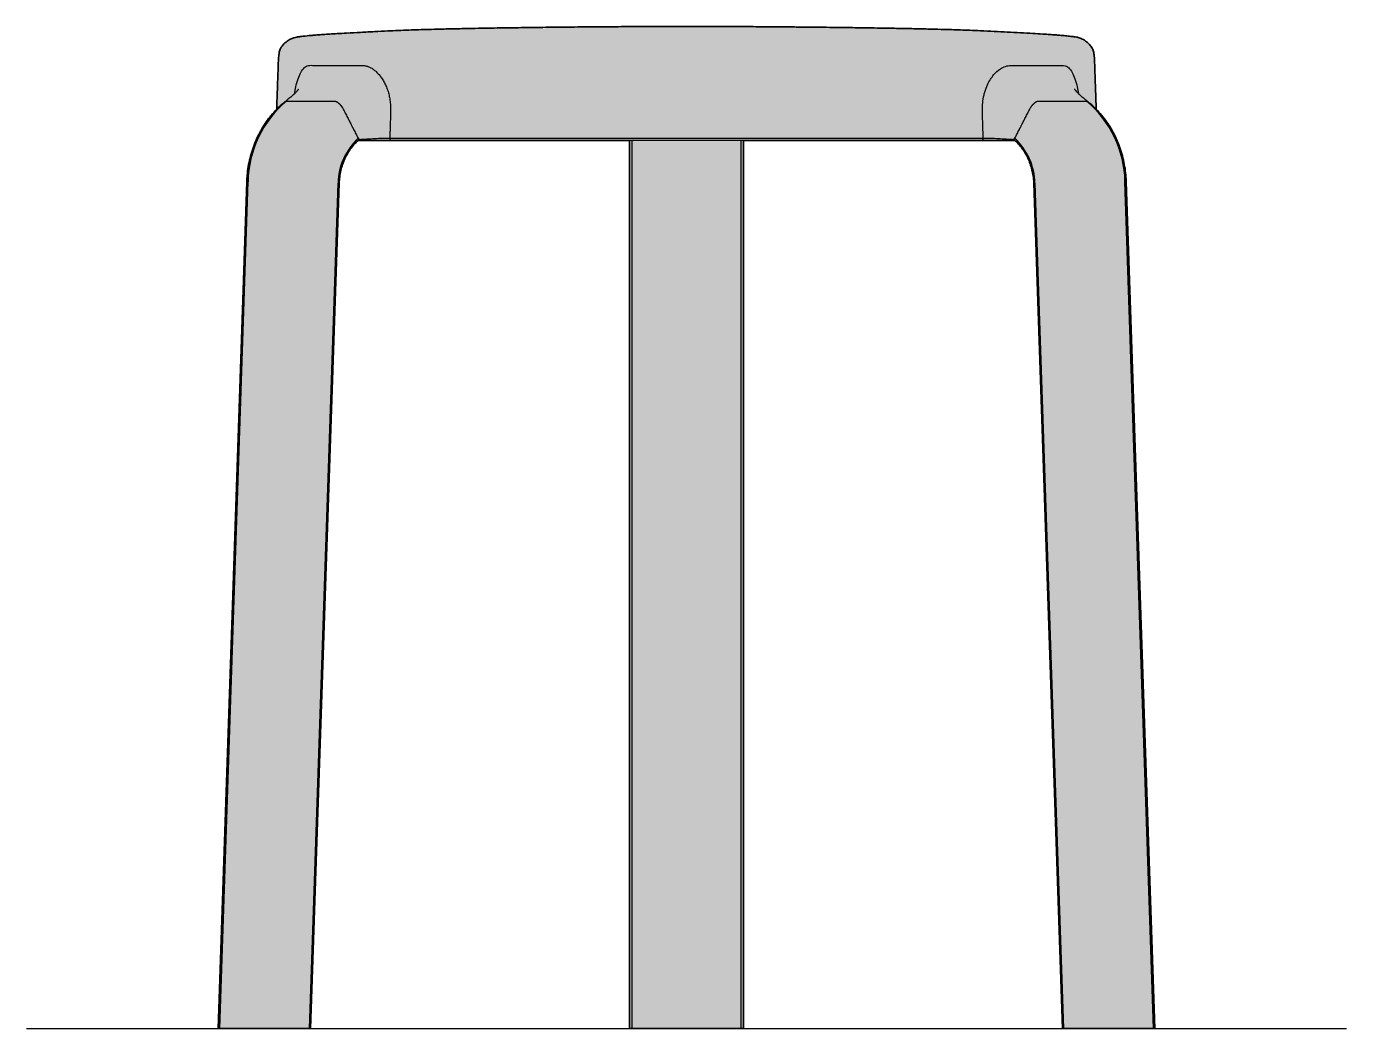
# Model space of a CAD drawing. Header units: millimetres. Extents: x 0 to 1323, y -688 to 439.
# Drawn here: x 0 to 578, y 0 to 439 of the extents above; entities that cross this region are included whole.
import ezdxf

# ---------------------------------------------------------------- set-up
doc = ezdxf.new("R2010")
doc.units = ezdxf.units.MM
doc.layers.add('Blocks', color=7, linetype='Continuous')
doc.layers.add('Blocks$Fill', color=7, linetype='Continuous', true_color=0xffffff)
doc.layers.add('Blocks$Inner', color=7, linetype='Continuous', lineweight=25, true_color=0x007f00)
doc.layers.add('Blocks$Outline', color=7, linetype='Continuous', lineweight=35, true_color=0xff3f3f)

# ---------------------------------------------------------------- blocks, each defined once
blk = doc.blocks.new('Tap Stool Front')
at = {"layer": 'Blocks$Fill'}
blk.add_hatch(color=256, dxfattribs=at).paths.add_polyline_path([(-481.8, 370.73), (-494.33, 0), (-493.79, 0), (-472.79, 0), (-467.33, 0), (-454.34, 0), (-453.84, 0), (-441.32, 370.11), (-441.23, 371.56), (-441.16, 372.26), (-441.08, 372.96), (-440.98, 373.65), (-440.86, 374.33), (-440.73, 375.02), (-440.57, 375.7), (-440.41, 376.37), (-440.23, 377.04), (-440.03, 377.7), (-439.81, 378.36), (-439.58, 379.01), (-439.33, 379.65), (-439.07, 380.28), (-438.8, 380.9), (-438.5, 381.51), (-438.2, 382.12), (-437.88, 382.71), (-437.54, 383.3), (-437.19, 383.87), (-436.83, 384.43), (-436.45, 384.98), (-436.07, 385.51), (-435.66, 386.03), (-435.25, 386.54), (-434.83, 387.04), (-434.39, 387.52), (-433.94, 387.99), (-433.48, 388.44), (-433, 388.87), (-432.98, 388.87), (-432.96, 388.87), (-418.45, 388.87), (-418.43, 388.87), (-314.16, 388.87), (-314.16, 370.15), (-314.16, 0), (-313.16, 0), (-310.16, 0), (-268.16, 0), (-265.16, 0), (-264.16, 0), (-264.16, 370.15), (-264.16, 388.87), (-159.89, 388.87), (-159.87, 388.87), (-145.38, 388.87), (-145.36, 388.87), (-145.34, 388.87), (-144.62, 388.21), (-144.17, 387.75), (-143.72, 387.27), (-143.29, 386.78), (-142.87, 386.28), (-142.46, 385.76), (-142.07, 385.23), (-141.68, 384.68), (-141.31, 384.13), (-140.96, 383.56), (-140.62, 382.98), (-140.29, 382.39), (-139.98, 381.79), (-139.68, 381.18), (-139.39, 380.56), (-139.12, 379.93), (-138.87, 379.3), (-138.63, 378.65), (-138.41, 378), (-138.2, 377.34), (-138.01, 376.67), (-137.84, 376), (-137.68, 375.32), (-137.54, 374.64), (-137.41, 373.95), (-137.31, 373.26), (-137.21, 372.57), (-137.14, 371.87), (-137.08, 371.17), (-137.03, 370.11), (-124.5, 0), (-124, 0), (-111.01, 0), (-105.55, 0), (-84.55, 0), (-84.01, 0), (-96.55, 370.73), (-96.66, 372.77), (-96.73, 373.72), (-96.83, 374.66), (-96.94, 375.59), (-97.07, 376.53), (-97.22, 377.46), (-97.39, 378.39), (-97.57, 379.31), (-97.77, 380.23), (-97.98, 381.14), (-98.21, 382.05), (-98.46, 382.96), (-98.73, 383.85), (-99.01, 384.74), (-99.31, 385.63), (-99.63, 386.51), (-99.96, 387.37), (-100.3, 388.23), (-100.67, 389.09), (-101.05, 389.93), (-101.44, 390.76), (-101.85, 391.59), (-102.28, 392.4), (-102.72, 393.21), (-103.17, 394), (-103.64, 394.78), (-104.12, 395.56), (-104.62, 396.32), (-105.13, 397.06), (-105.66, 397.8), (-106.2, 398.52), (-106.75, 399.23), (-107.32, 399.92), (-107.89, 400.6), (-108.47, 401.26), (-109.07, 401.91), (-109.68, 402.54), (-110.41, 423.24), (-110.5, 425.01), (-110.56, 425.7), (-110.64, 426.38), (-110.71, 426.84), (-110.75, 427.07), (-110.79, 427.3), (-110.84, 427.52), (-110.89, 427.75), (-110.95, 427.97), (-111.02, 428.19), (-111.07, 428.33), (-111.11, 428.47), (-111.17, 428.6), (-111.22, 428.74), (-111.28, 428.87), (-111.34, 429.01), (-111.4, 429.14), (-111.47, 429.27), (-111.53, 429.38), (-111.59, 429.48), (-111.65, 429.59), (-111.72, 429.7), (-111.79, 429.8), (-111.86, 429.9), (-112, 430.11), (-112.15, 430.3), (-112.31, 430.5), (-112.47, 430.69), (-112.64, 430.87), (-112.84, 431.08), (-113.04, 431.28), (-113.25, 431.48), (-113.46, 431.67), (-113.67, 431.86), (-113.89, 432.04), (-114.12, 432.21), (-114.35, 432.38), (-114.58, 432.54), (-114.82, 432.7), (-115.06, 432.85), (-115.3, 432.99), (-115.55, 433.12), (-115.8, 433.25), (-116.05, 433.37), (-116.31, 433.48), (-116.51, 433.56), (-116.71, 433.64), (-116.91, 433.71), (-117.11, 433.78), (-117.32, 433.84), (-117.53, 433.9), (-117.73, 433.95), (-117.94, 434), (-118.17, 434.05), (-118.39, 434.1), (-118.84, 434.17), (-119.74, 434.3), (-124.38, 434.8), (-133.14, 435.44), (-173.03, 437.37), (-289.17, 438.78), (-406.51, 437.33), (-445.6, 435.42), (-453.15, 434.87), (-456.15, 434.58), (-458.35, 434.33), (-459.12, 434.23), (-459.88, 434.11), (-460.17, 434.05), (-460.46, 433.99), (-460.75, 433.92), (-461.03, 433.85), (-461.19, 433.8), (-461.35, 433.75), (-461.51, 433.69), (-461.67, 433.63), (-461.82, 433.57), (-461.98, 433.51), (-462.28, 433.38), (-462.52, 433.26), (-462.76, 433.15), (-462.99, 433.02), (-463.22, 432.89), (-463.44, 432.76), (-463.66, 432.62), (-463.88, 432.47), (-464.1, 432.32), (-464.35, 432.13), (-464.6, 431.94), (-464.84, 431.73), (-465.08, 431.52), (-465.31, 431.3), (-465.53, 431.08), (-465.74, 430.85), (-465.95, 430.61), (-466.15, 430.38), (-466.33, 430.14), (-466.42, 430.02), (-466.51, 429.89), (-466.59, 429.77), (-466.67, 429.64), (-466.76, 429.5), (-466.84, 429.35), (-466.92, 429.21), (-467, 429.06), (-467.07, 428.91), (-467.14, 428.75), (-467.2, 428.6), (-467.26, 428.44), (-467.3, 428.33), (-467.34, 428.21), (-467.41, 427.98), (-467.47, 427.75), (-467.53, 427.52), (-467.6, 427.19), (-467.66, 426.85), (-467.71, 426.52), (-467.75, 426.19), (-467.81, 425.71), (-467.85, 425.23), (-467.91, 424.27), (-468.69, 402.51), (-469.35, 401.82), (-469.95, 401.17), (-470.54, 400.5), (-471.11, 399.82), (-471.67, 399.12), (-472.22, 398.42), (-472.76, 397.69), (-473.28, 396.96), (-473.79, 396.22), (-474.28, 395.46), (-474.76, 394.69), (-475.23, 393.91), (-475.68, 393.11), (-476.12, 392.31), (-476.54, 391.5), (-476.94, 390.67), (-477.34, 389.84), (-477.71, 389), (-478.07, 388.15), (-478.42, 387.29), (-478.75, 386.42), (-479.06, 385.55), (-479.36, 384.66), (-479.64, 383.77), (-479.9, 382.88), (-480.15, 381.98), (-480.38, 381.07), (-480.59, 380.15), (-480.79, 379.24), (-480.97, 378.31), (-481.13, 377.39), (-481.28, 376.45), (-481.41, 375.52), (-481.52, 374.58), (-481.62, 373.64), (-481.69, 372.7)], flags=0)
at = {"layer": 'Blocks$Inner'}
for p, q in [((-464.36, 406.1), (-443.36, 406.1)), ((-134.98, 406.1), (-113.98, 406.1)), ((-113.98, 406.1), (-113.45, 405.92)), ((-433.02, 389.83), (-433.05, 389.88)), ((-419.15, 389.91), (-289.17, 389.91)), ((-159.89, 388.87), (-418.43, 388.87)), ((-289.17, 389.91), (-159.18, 389.91)), ((-232.97, 388.81), (-232.97, 388.87)), ((-229.26, 388.81), (-229.26, 388.87)), ((-225.67, 388.81), (-225.67, 388.87)), ((-223.68, 388.81), (-223.68, 388.87)), ((-221.78, 388.81), (-221.78, 388.87)), ((-219.02, 388.87), (-219.02, 388.81)), ((-218.67, 388.81), (-218.67, 388.87)), ((-217.1, 388.81), (-217.1, 388.87)), ((-216.89, 388.81), (-216.89, 388.87)), ((-216.37, 388.87), (-216.37, 388.81)), ((-214.42, 388.81), (-214.42, 388.87)), ((-214.38, 388.81), (-214.38, 388.87)), ((-213.14, 388.87), (-213.14, 388.81)), ((-210.15, 388.81), (-210.15, 388.87)), ((-206.73, 388.81), (-206.73, 388.87)), ((-481.8, 370.73), (-494.33, 0)), ((-481.26, 370.75), (-493.79, 0)), ((-454.34, 0), (-441.81, 370.15)), ((-314.16, 370.59), (-314.16, 0)), ((-314.16, 0), (-314.16, 370.15)), ((-264.16, 370.15), (-264.16, 0)), ((-136.53, 370.15), (-124, 0)), ((-84.55, 0), (-97.08, 370.75)), ((-84.01, 0), (-96.55, 370.73)), ((-453.84, 0), (-441.32, 370.11)), ((-313.16, 370.11), (-313.16, 0)), ((-265.16, 0), (-265.16, 370.11)), ((-137.03, 370.11), (-124.5, 0)), ((-265.16, 0), (-313.16, 0)), ((-493.79, 0), (-472.79, 0)), ((-467.33, 0), (-454.34, 0)), ((-314.16, 0), (-314.16, 0)), ((-268.16, 0), (-310.16, 0)), ((-264.16, 0), (-264.16, 0)), ((-111.01, 0), (-124, 0)), ((-105.55, 0), (-84.55, 0))]:
    blk.add_line(p, q, dxfattribs=at)
for points in [[(-314.16, 388.87), (-314.16, 386.81), (-314.16, 382.94), (-314.16, 378.91), (-314.16, 374.78), (-314.16, 370.59)], [(-314.16, 370.15), (-314.16, 372.99), (-314.16, 375.78), (-314.16, 378.5), (-314.16, 381.1), (-314.16, 383.56), (-314.16, 385.84), (-314.16, 387.92), (-314.16, 388.87)], [(-313.16, 388.91), (-313.16, 387.13), (-313.16, 385.13), (-313.16, 382.94), (-313.16, 380.59), (-313.16, 378.1), (-313.16, 375.5), (-313.16, 372.82), (-313.16, 370.11)], [(-265.16, 370.11), (-265.16, 372.82), (-265.16, 375.5), (-265.16, 378.1), (-265.16, 380.59), (-265.16, 382.94), (-265.16, 385.13), (-265.16, 387.13), (-265.16, 388.91)], [(-264.16, 388.87), (-264.16, 387.92), (-264.16, 385.84), (-264.16, 383.56), (-264.16, 381.1), (-264.16, 378.5), (-264.16, 375.78), (-264.16, 372.99), (-264.16, 370.15)], [(-264.16, 0), (-264.18, 0), (-264.24, 0), (-264.33, 0), (-264.46, 0), (-264.61, 0), (-264.78, 0), (-264.97, 0), (-265.16, 0)], [(-124, 0), (-124.16, 0), (-124.3, 0), (-124.4, 0), (-124.47, 0), (-124.5, 0), (-124.5, 0)], [(-493.79, 0), (-494.12, 0), (-494.3, 0), (-494.33, 0)], [(-467.33, 0), (-467.96, 0), (-468.63, 0), (-469.33, 0), (-470.02, 0), (-470.7, 0), (-471.33, 0), (-471.9, 0), (-472.39, 0), (-472.79, 0)], [(-453.84, 0), (-453.84, 0), (-453.87, 0), (-453.94, 0), (-454.05, 0), (-454.18, 0), (-454.34, 0)], [(-314.16, 0), (-314.1, 0), (-313.92, 0), (-313.63, 0), (-313.23, 0), (-312.73, 0), (-312.16, 0), (-311.53, 0), (-310.86, 0), (-310.16, 0)], [(-313.16, 0), (-313.36, 0), (-313.55, 0), (-313.72, 0), (-313.87, 0), (-314, 0), (-314.09, 0), (-314.14, 0), (-314.16, 0)], [(-268.16, 0), (-267.38, 0), (-266.63, 0), (-265.94, 0), (-265.34, 0), (-264.84, 0), (-264.47, 0), (-264.24, 0), (-264.16, 0)], [(-105.55, 0), (-106.01, 0), (-106.58, 0), (-107.24, 0), (-107.98, 0), (-108.75, 0), (-109.54, 0), (-110.3, 0), (-111.01, 0)], [(-84.01, 0), (-84.07, 0), (-84.25, 0), (-84.55, 0)]]:
    blk.add_lwpolyline(points, dxfattribs=at)
for centre, radius, start, end in [((-434.28, 370.01), 46.98, 129.81189, 179.10019), ((-144.06, 370.01), 46.98, 0.89977, 50.18811), ((-414.41, 369.64), 27.41, 132.69796, 178.9352), ((-163.93, 369.64), 27.41, 1.06476, 47.30204)]:
    blk.add_arc(centre, radius, start, end, dxfattribs=at)
for points, knots in [([(-289.17, 438.78), (-289.35, 438.78), (-290.11, 438.78), (-291.72, 438.78), (-294.18, 438.78), (-297.09, 438.78), (-300.19, 438.77), (-303.37, 438.76), (-306.66, 438.74), (-310.98, 438.72), (-316.11, 438.69), (-321.97, 438.65), (-328.26, 438.6), (-334.71, 438.55), (-341.13, 438.48), (-346.77, 438.43), (-351.69, 438.37), (-356.04, 438.32), (-359.88, 438.27), (-363.69, 438.22), (-367.74, 438.16), (-372.3, 438.09), (-377.58, 438.01), (-383.59, 437.89), (-390.18, 437.75), (-396.41, 437.61), (-401.88, 437.46), (-406.43, 437.34), (-410.9, 437.19), (-415.42, 437.01), (-420.42, 436.78), (-425.91, 436.5), (-431.9, 436.19), (-437.39, 435.89), (-441.94, 435.64), (-445.35, 435.43), (-448.34, 435.24), (-450.86, 435.07), (-453.48, 434.85), (-455.89, 434.61), (-458.13, 434.37), (-459.77, 434.15), (-461.09, 433.86), (-462.53, 433.31), (-464.26, 432.31), (-465.71, 430.98), (-466.73, 429.63), (-467.26, 428.57), (-467.58, 427.39), (-467.8, 426), (-467.94, 424.03), (-468.01, 421.96), (-468.08, 419.88), (-468.16, 417.85), (-468.25, 415.29), (-468.34, 412.5), (-468.45, 409.45), (-468.56, 406.18), (-468.65, 403.8), (-468.69, 402.51)], [0, 0, 0, 0, 0.002593, 0.011113, 0.023615, 0.0383, 0.053482, 0.068689, 0.084499, 0.101159, 0.131478, 0.159015, 0.186261, 0.223022, 0.252747, 0.279452, 0.304908, 0.32423, 0.342633, 0.360603, 0.379582, 0.401424, 0.42693, 0.456216, 0.488712, 0.522642, 0.546618, 0.568255, 0.588679, 0.611587, 0.633914, 0.661308, 0.691411, 0.721028, 0.741117, 0.757664, 0.770575, 0.784598, 0.794325, 0.8089, 0.819655, 0.827159, 0.832937, 0.839417, 0.849588, 0.861785, 0.867643, 0.874108, 0.878759, 0.885301, 0.894602, 0.907416, 0.915366, 0.924882, 0.936908, 0.9525, 0.965465, 0.981148, 1, 1, 1, 1]), ([(-109.68, 402.54), (-109.71, 403.37), (-109.77, 405.26), (-109.89, 408.57), (-110.01, 412.13), (-110.13, 415.44), (-110.23, 418.29), (-110.32, 420.81), (-110.39, 423.09), (-110.48, 424.88), (-110.64, 426.54), (-110.9, 427.99), (-111.54, 429.54), (-112.66, 430.99), (-114.32, 432.45), (-116.12, 433.48), (-117.95, 434.06), (-119.87, 434.32), (-122.03, 434.57), (-124.05, 434.77), (-125.92, 434.94), (-127.78, 435.09), (-130.22, 435.26), (-133.51, 435.47), (-137.81, 435.72), (-142.97, 436), (-148.61, 436.3), (-154.45, 436.6), (-159.94, 436.87), (-164.84, 437.09), (-169.07, 437.25), (-173.75, 437.39), (-179.39, 437.54), (-186.07, 437.71), (-192.93, 437.86), (-199.5, 437.98), (-205.44, 438.08), (-210.63, 438.16), (-215.32, 438.23), (-219.96, 438.29), (-225.12, 438.35), (-231.06, 438.42), (-237.62, 438.49), (-244.36, 438.55), (-250.6, 438.61), (-256.15, 438.65), (-261.17, 438.68), (-265.95, 438.71), (-270.52, 438.74), (-274.75, 438.76), (-278.65, 438.77), (-281.97, 438.78), (-284.72, 438.78), (-286.74, 438.78), (-288.09, 438.78), (-288.83, 438.78), (-289.08, 438.78), (-289.17, 438.78)], [0, 0, 0, 0, 0.012065, 0.027553, 0.048053, 0.063687, 0.075735, 0.089428, 0.100225, 0.108812, 0.115466, 0.124429, 0.130067, 0.139675, 0.150745, 0.161973, 0.170505, 0.179429, 0.190303, 0.202002, 0.208875, 0.217674, 0.228958, 0.244506, 0.26553, 0.291378, 0.319565, 0.347463, 0.37633, 0.399263, 0.418745, 0.437733, 0.467273, 0.500632, 0.534693, 0.566862, 0.595932, 0.621027, 0.642224, 0.663898, 0.688491, 0.717046, 0.750196, 0.783718, 0.814818, 0.84086, 0.864237, 0.887605, 0.910252, 0.930618, 0.949111, 0.966833, 0.979002, 0.989122, 0.996344, 0.998661, 1, 1, 1, 1]), ([(-460.86, 409.29), (-460.7, 410.31), (-460.32, 412.73), (-459.39, 415.95), (-458.14, 418.81), (-456.77, 420.63), (-455.44, 421.54), (-454.23, 421.79), (-453.06, 421.72), (-451.83, 421.74), (-449.97, 421.73), (-447.45, 421.74), (-445.17, 421.74), (-444.06, 421.74)], [0, 0, 0, 0, 0.071018, 0.169623, 0.268204, 0.366772, 0.442647, 0.506915, 0.571479, 0.635952, 0.700639, 0.854023, 1, 1, 1, 1]), ([(-444.06, 421.74), (-443.83, 421.74), (-443.39, 421.74), (-442.74, 421.74), (-442.12, 421.74), (-441.52, 421.74), (-440.95, 421.74), (-440.41, 421.74), (-439.9, 421.74), (-439.42, 421.74), (-438.98, 421.74), (-438.57, 421.74), (-438.2, 421.74), (-437.86, 421.74), (-437.56, 421.74), (-437.3, 421.74), (-437.08, 421.74), (-436.89, 421.74), (-436.75, 421.74), (-435.76, 421.74), (-434.28, 421.74), (-432.61, 421.74), (-431.68, 421.74), (-431.11, 421.74), (-430.54, 421.68), (-429.95, 421.58), (-429.42, 421.46), (-428.96, 421.31), (-428.52, 421.15), (-427.99, 420.93), (-427.16, 420.51), (-426.07, 419.81), (-424.79, 418.72), (-423.56, 417.38), (-422.45, 415.86), (-421.45, 414.16), (-420.59, 412.28), (-419.88, 410.27), (-419.33, 408.14), (-418.96, 405.93), (-418.81, 404.03), (-418.78, 402.7), (-418.79, 401.93), (-418.81, 401.17), (-418.84, 400.21), (-418.88, 398.67), (-418.94, 396.75), (-419, 394.76), (-419.04, 393.25), (-419.08, 392.1), (-419.11, 391.03), (-419.14, 390.28), (-419.15, 389.91)], [0, 0, 0, 0, 0.020301, 0.039628, 0.057971, 0.075323, 0.091674, 0.107017, 0.121346, 0.134652, 0.146931, 0.158176, 0.168383, 0.177547, 0.185664, 0.19273, 0.198742, 0.203698, 0.207595, 0.210432, 0.282602, 0.323911, 0.338129, 0.35229, 0.366426, 0.380672, 0.396561, 0.405573, 0.415205, 0.429955, 0.445199, 0.477951, 0.514588, 0.549291, 0.583988, 0.618813, 0.653411, 0.68843, 0.722829, 0.757773, 0.792223, 0.809606, 0.818295, 0.826925, 0.844254, 0.861583, 0.897045, 0.931142, 0.951785, 0.965799, 0.983236, 1, 1, 1, 1]), ([(-159.18, 389.91), (-159.19, 390.08), (-159.21, 390.66), (-159.24, 391.57), (-159.28, 392.8), (-159.33, 394.37), (-159.39, 396.34), (-159.45, 398.48), (-159.5, 400.3), (-159.53, 401.58), (-159.55, 402.4), (-159.55, 403.01), (-159.53, 403.65), (-159.5, 404.28), (-159.45, 404.91), (-159.37, 405.8), (-159.21, 406.96), (-158.92, 408.48), (-158.36, 410.64), (-157.42, 413.16), (-156.06, 415.63), (-154.24, 418.13), (-152.02, 420.12), (-149.84, 421.21), (-148.32, 421.62), (-147.43, 421.73), (-146.83, 421.74), (-146.38, 421.74), (-145.61, 421.74), (-144.65, 421.74), (-143.58, 421.74), (-142.9, 421.74), (-142.41, 421.74), (-142.11, 421.74), (-141.65, 421.74), (-141.02, 421.74), (-140.23, 421.74), (-139.29, 421.74), (-138.21, 421.74), (-137, 421.74), (-135.66, 421.74), (-134.76, 421.74), (-134.28, 421.74)], [0, 0, 0, 0, 0.007875, 0.026307, 0.041263, 0.063672, 0.097182, 0.13075, 0.160924, 0.179677, 0.188519, 0.198097, 0.207689, 0.21729, 0.226897, 0.236504, 0.258547, 0.280681, 0.308797, 0.364531, 0.412187, 0.455311, 0.535897, 0.591546, 0.620689, 0.649168, 0.657516, 0.665869, 0.682576, 0.715989, 0.738627, 0.766108, 0.769392, 0.777223, 0.789587, 0.806462, 0.827814, 0.853604, 0.883781, 0.918287, 0.957053, 1, 1, 1, 1]), ([(-134.28, 421.74), (-133.53, 421.74), (-132.04, 421.74), (-129.88, 421.74), (-127.94, 421.74), (-126.19, 421.74), (-124.68, 421.74), (-123.17, 421.71), (-121.65, 420.73), (-120.19, 418.81), (-118.95, 415.95), (-118.02, 412.76), (-117.64, 410.37), (-117.49, 409.38)], [0, 0, 0, 0, 0.097814, 0.194577, 0.300039, 0.380981, 0.461847, 0.542713, 0.634563, 0.73335, 0.832152, 0.930976, 1, 1, 1, 1]), ([(-459.28, 411.25), (-459.28, 411.26), (-459.27, 411.3), (-459.38, 411.06), (-459.6, 410.77), (-460.11, 410.08), (-461.09, 409.01), (-462.5, 407.81), (-463.75, 406.84), (-464.36, 406.34), (-464.5, 406.22)], [0, 0, 0, 0, 0.016235, 0.0817335, 0.1713822, 0.2865694, 0.4611291, 0.7002221, 0.9264962, 1, 1, 1, 1]), ([(-113.48, 405.94), (-113.72, 406.13), (-114.27, 406.59), (-115.46, 407.54), (-116.73, 408.61), (-117.83, 409.68), (-118.48, 410.46), (-118.87, 411.01), (-119.16, 411.48), (-119.2, 411.55), (-119.17, 411.5), (-119.17, 411.5)], [0, 0, 0, 0, 0.107296, 0.251468, 0.474253, 0.625743, 0.73074, 0.809807, 0.861651, 0.980697, 1, 1, 1, 1]), ([(-464.9, 405.92), (-465.33, 405.57), (-466.67, 404.5), (-468.77, 402.49), (-471.15, 399.85), (-473.32, 396.99), (-475.27, 393.93), (-476.99, 390.7), (-478.46, 387.31), (-479.68, 383.79), (-480.64, 380.17), (-481.32, 376.46), (-481.68, 373.3), (-481.77, 371.39), (-481.8, 370.73)], [0, 0, 0, 0, 0.043514, 0.133961, 0.224506, 0.315184, 0.405979, 0.496873, 0.58785, 0.678894, 0.76999, 0.861128, 0.9523, 1, 1, 1, 1]), ([(-464.83, 405.87), (-464.79, 405.94), (-464.61, 406.18), (-464.22, 406.1), (-463.98, 406.1), (-463.98, 406.1), (-463.98, 406.1), (-463.98, 406.1), (-463.97, 406.1), (-463.96, 406.1), (-463.9, 406.1), (-462.68, 406.1), (-459.32, 406.1), (-456.01, 406.1), (-453.86, 406.1)], [0, 0, 0, 0, 0.02309, 0.089264, 0.089265, 0.08927, 0.089284, 0.089336, 0.089536, 0.090324, 0.093448, 0.105891, 0.420173, 1, 1, 1, 1]), ([(-453.86, 406.1), (-452.76, 406.1), (-451.68, 406.1), (-450.02, 406.1), (-449.45, 406.1), (-448.66, 406.1), (-448.4, 406.1), (-447.9, 406.1), (-447.66, 406.1), (-447.18, 406.1), (-446.94, 406.1), (-446.45, 406.1), (-446.2, 406.1), (-445.71, 406.1), (-445.46, 406.1), (-444.97, 406.1), (-444.73, 406.1), (-444.36, 406.1), (-444.24, 406.1), (-443.99, 406.1), (-443.87, 406.1), (-443.69, 406.1), (-443.62, 406.1), (-443.5, 406.1), (-443.44, 406.1), (-443.26, 406.1), (-443.12, 406.08), (-442.91, 406.02), (-442.84, 405.99), (-442.69, 405.93), (-442.54, 405.86), (-442.38, 405.78), (-442.22, 405.67), (-442.13, 405.61), (-441.97, 405.49), (-441.88, 405.43), (-441.73, 405.31), (-441.67, 405.25), (-441.54, 405.15), (-441.49, 405.1), (-441.38, 404.99), (-441.32, 404.94), (-441.27, 404.88)], [0, 0, 0, 0, 0.25, 0.25, 0.375, 0.375, 0.4375, 0.4375, 0.5, 0.5, 0.5625, 0.5625, 0.625, 0.625, 0.6875, 0.6875, 0.75, 0.75, 0.78125, 0.78125, 0.8125, 0.8125, 0.828125, 0.828125, 0.84375, 0.84375, 0.875, 0.875, 0.890625, 0.890625, 0.90625, 0.921875, 0.921875, 0.9375, 0.9375, 0.953125, 0.953125, 0.96875, 0.96875, 0.984375, 0.984375, 1, 1, 1, 1]), ([(-443.36, 406.1), (-443.23, 406.1), (-443.09, 406.08), (-442.79, 405.99), (-442.63, 405.92), (-442.3, 405.75), (-442.13, 405.64), (-441.78, 405.39), (-441.61, 405.25), (-441.26, 404.93), (-441.09, 404.76), (-440.75, 404.38), (-440.58, 404.18), (-440.27, 403.76), (-440.12, 403.55), (-439.84, 403.1), (-439.71, 402.88), (-439.6, 402.65)], [0, 0, 0, 0, 0.125, 0.125, 0.25, 0.25, 0.375, 0.375, 0.5, 0.5, 0.625, 0.625, 0.75, 0.75, 0.875, 0.875, 1, 1, 1, 1]), ([(-441.27, 404.88), (-441.15, 404.76), (-441.02, 404.63), (-440.79, 404.37), (-440.67, 404.23), (-440.33, 403.8), (-440.12, 403.5), (-439.82, 403.03), (-439.73, 402.87), (-439.55, 402.56), (-439.47, 402.4), (-439.22, 401.92), (-439.06, 401.61), (-438.57, 400.66), (-438.25, 400.02), (-437.6, 398.76), (-437.27, 398.12), (-436.78, 397.17), (-436.62, 396.85), (-436.3, 396.22), (-436.13, 395.9), (-435.89, 395.43), (-435.81, 395.27), (-435.65, 394.95), (-435.56, 394.79), (-435.44, 394.56), (-435.4, 394.48), (-435.32, 394.32), (-435.28, 394.24), (-435.16, 394), (-435.08, 393.84), (-434.67, 393.05), (-434.35, 392.42), (-433.7, 391.15), (-433.37, 390.52), (-433.05, 389.88)], [0, 0, 0, 0, 0.03125, 0.03125, 0.0625, 0.0625, 0.125, 0.125, 0.15625, 0.15625, 0.1875, 0.1875, 0.25, 0.25, 0.375, 0.375, 0.5, 0.5, 0.5625, 0.5625, 0.625, 0.625, 0.65625, 0.65625, 0.6875, 0.6875, 0.703125, 0.703125, 0.71875, 0.71875, 0.75, 0.75, 0.875, 0.875, 1, 1, 1, 1]), ([(-145.29, 389.88), (-144.96, 390.52), (-144.64, 391.15), (-143.99, 392.42), (-143.67, 393.05), (-143.26, 393.84), (-143.18, 394), (-143.06, 394.24), (-143.02, 394.32), (-142.93, 394.48), (-142.89, 394.56), (-142.77, 394.79), (-142.69, 394.95), (-142.53, 395.27), (-142.45, 395.43), (-142.2, 395.9), (-142.04, 396.22), (-141.71, 396.85), (-141.55, 397.17), (-141.07, 398.12), (-140.74, 398.76), (-140.09, 400.02), (-139.77, 400.66), (-139.28, 401.61), (-139.12, 401.92), (-138.87, 402.4), (-138.79, 402.56), (-138.61, 402.87), (-138.52, 403.03), (-138.22, 403.5), (-138.01, 403.8), (-137.67, 404.23), (-137.55, 404.37), (-137.31, 404.63), (-137.19, 404.76), (-137.07, 404.88)], [0, 0, 0, 0, 0.125, 0.125, 0.25, 0.25, 0.28125, 0.28125, 0.296875, 0.296875, 0.3125, 0.3125, 0.34375, 0.34375, 0.375, 0.375, 0.4375, 0.4375, 0.5, 0.5, 0.625, 0.625, 0.75, 0.75, 0.8125, 0.8125, 0.84375, 0.84375, 0.875, 0.875, 0.9375, 0.9375, 0.96875, 0.96875, 1, 1, 1, 1]), ([(-138.75, 402.65), (-138.63, 402.88), (-138.5, 403.1), (-138.23, 403.54), (-138.07, 403.76), (-137.76, 404.18), (-137.6, 404.38), (-137.26, 404.75), (-137.09, 404.93), (-136.74, 405.25), (-136.56, 405.39), (-136.22, 405.64), (-136.04, 405.75), (-135.72, 405.92), (-135.56, 405.99), (-135.25, 406.08), (-135.11, 406.1), (-134.98, 406.1)], [0, 0, 0, 0, 0.125, 0.125, 0.25, 0.25, 0.375, 0.375, 0.5, 0.5, 0.625, 0.625, 0.75, 0.75, 0.875, 0.875, 1, 1, 1, 1]), ([(-137.07, 404.88), (-136.81, 405.12), (-136.22, 405.66), (-135.47, 406.07), (-135.1, 406.07), (-134.97, 406.07)], [0, 0, 0, 0, 0.34755, 0.784134, 1, 1, 1, 1]), ([(-134.87, 406.08), (-134.78, 406.09), (-134.68, 406.1), (-134.59, 406.1), (-134.59, 406.1), (-134.59, 406.1), (-134.59, 406.1), (-134.59, 406.1), (-134.57, 406.1), (-134.51, 406.1), (-133.29, 406.1), (-129.93, 406.1), (-126.62, 406.1), (-124.47, 406.1)], [0, 0, 0, 0, 0.025922, 0.025923, 0.025928, 0.025943, 0.025998, 0.026213, 0.027056, 0.030398, 0.043707, 0.379845, 1, 1, 1, 1]), ([(-124.47, 406.1), (-124.2, 406.1), (-123.58, 406.1), (-122.53, 406.1), (-121.24, 406.1), (-119.72, 406.1), (-118.32, 406.1), (-117.16, 406.1), (-116.36, 406.1), (-115.69, 406.1), (-115.04, 406.1), (-114.47, 406.12), (-114.12, 406.08), (-114.01, 406.07)], [0, 0, 0, 0, 0.07751, 0.1777, 0.300569, 0.446116, 0.614343, 0.702092, 0.77807, 0.842275, 0.894709, 0.964949, 1, 1, 1, 1]), ([(-113.85, 406.06), (-113.78, 406.06), (-113.62, 406.07), (-113.55, 405.94), (-113.51, 405.87)], [0, 0, 0, 0, 0.45119, 1, 1, 1, 1]), ([(-96.55, 370.73), (-96.58, 371.41), (-96.67, 373.35), (-97.03, 376.54), (-97.72, 380.24), (-98.69, 383.87), (-99.91, 387.4), (-101.4, 390.79), (-103.13, 394.03), (-105.1, 397.09), (-107.28, 399.96), (-109.67, 402.6), (-111.76, 404.56), (-113.05, 405.61), (-113.45, 405.93)], [0, 0, 0, 0, 0.049467, 0.140676, 0.231914, 0.323153, 0.414386, 0.5056, 0.596784, 0.687921, 0.778992, 0.869975, 0.960848, 1, 1, 1, 1]), ([(-441.32, 370.11), (-441.29, 370.6), (-441.22, 372.01), (-440.9, 374.35), (-440.27, 377.06), (-439.38, 379.67), (-438.24, 382.15), (-436.87, 384.46), (-435.28, 386.58), (-433.92, 388.05), (-433.1, 388.79), (-432.91, 388.96)], [0, 0, 0, 0, 0.066339, 0.194158, 0.322015, 0.449871, 0.577733, 0.705617, 0.833541, 0.961529, 1, 1, 1, 1]), ([(-433.05, 389.88), (-433.02, 389.86), (-433, 389.83), (-432.95, 389.78), (-432.92, 389.75), (-432.85, 389.67), (-432.8, 389.61), (-432.75, 389.55)], [0, 0, 0, 0, 0.25, 0.25, 0.5, 0.5, 1, 1, 1, 1]), ([(-432.98, 388.87), (-432.91, 388.87), (-432.85, 388.9), (-432.78, 388.99), (-432.76, 389.07), (-432.78, 389.21), (-432.79, 389.26), (-432.82, 389.37), (-432.84, 389.42), (-432.91, 389.6), (-432.96, 389.71), (-433.02, 389.83)], [0, 0, 0, 0, 0.25, 0.25, 0.5, 0.5, 0.625, 0.625, 0.75, 0.75, 1, 1, 1, 1]), ([(-433, 389.78), (-432.95, 389.68), (-432.86, 389.49), (-432.82, 389.23), (-432.83, 389.05), (-432.9, 388.99), (-432.92, 388.97)], [0, 0, 0, 0, 0.275783, 0.551594, 0.826568, 1, 1, 1, 1]), ([(-418.43, 388.87), (-420.75, 388.87), (-423.08, 388.87), (-426.62, 388.87), (-427.81, 388.87), (-429.62, 388.87), (-430.23, 388.87), (-431.01, 388.87), (-431.17, 388.87), (-431.49, 388.87), (-431.65, 388.87), (-431.91, 388.87), (-431.99, 388.87), (-432.18, 388.87), (-432.27, 388.87), (-432.56, 388.87), (-432.77, 388.87), (-433, 388.87)], [0, 0, 0, 0, 0.5, 0.5, 0.75, 0.75, 0.875, 0.875, 0.90625, 0.90625, 0.9375, 0.9375, 0.953125, 0.953125, 0.96875, 0.96875, 1, 1, 1, 1]), ([(-432.75, 389.55), (-432.72, 389.53), (-432.69, 389.5), (-432.62, 389.45), (-432.58, 389.42), (-432.57, 389.38)], [0, 0, 0, 0, 0.5, 0.5, 1, 1, 1, 1]), ([(-432.57, 389.38), (-432.57, 389.38), (-432.56, 389.38), (-432.56, 389.38), (-432.56, 389.38), (-432.55, 389.38), (-432.54, 389.38), (-432.54, 389.38), (-432.52, 389.37), (-432.51, 389.37), (-432.48, 389.36), (-432.45, 389.36), (-432.39, 389.35), (-432.35, 389.34), (-432.22, 389.34), (-432.14, 389.34), (-431.91, 389.34), (-431.76, 389.34), (-431.32, 389.36), (-431.04, 389.38), (-430.19, 389.43), (-429.63, 389.47), (-427.96, 389.59), (-426.86, 389.66), (-424.64, 389.77), (-423.54, 389.81), (-421.89, 389.85), (-421.34, 389.87), (-420.52, 389.88), (-420.11, 389.89), (-419.63, 389.9), (-419.43, 389.9), (-419.29, 389.91), (-419.22, 389.91), (-419.15, 389.91)], [0, 0, 0, 0, 0.000244, 0.000244, 0.000488, 0.000977, 0.000977, 0.001953, 0.001953, 0.003906, 0.003906, 0.007812, 0.007812, 0.015625, 0.015625, 0.03125, 0.03125, 0.0625, 0.0625, 0.125, 0.125, 0.25, 0.25, 0.5, 0.5, 0.75, 0.75, 0.875, 0.875, 0.9375, 0.96875, 0.984375, 0.984375, 1, 1, 1, 1]), ([(-419.15, 389.91), (-419.16, 389.78), (-419.14, 389.64), (-419.07, 389.39), (-419.02, 389.28), (-418.88, 389.08), (-418.8, 389.01), (-418.62, 388.9), (-418.53, 388.87), (-418.43, 388.87)], [0, 0, 0, 0, 0.25, 0.25, 0.5, 0.5, 0.75, 0.75, 1, 1, 1, 1]), ([(-159.18, 389.91), (-159.18, 389.77), (-159.2, 389.64), (-159.26, 389.39), (-159.32, 389.28), (-159.45, 389.08), (-159.53, 389.01), (-159.7, 388.9), (-159.79, 388.87), (-159.89, 388.87)], [0, 0, 0, 0, 0.25, 0.25, 0.5, 0.5, 0.75, 0.75, 1, 1, 1, 1]), ([(-145.34, 388.87), (-145.46, 388.87), (-145.57, 388.87), (-145.77, 388.87), (-145.87, 388.87), (-146.16, 388.87), (-146.34, 388.87), (-146.69, 388.87), (-146.85, 388.87), (-147.17, 388.87), (-147.33, 388.87), (-148.11, 388.87), (-148.72, 388.87), (-150.53, 388.87), (-151.71, 388.87), (-155.25, 388.87), (-157.58, 388.87), (-159.89, 388.87)], [0, 0, 0, 0, 0.015625, 0.015625, 0.03125, 0.03125, 0.0625, 0.0625, 0.09375, 0.09375, 0.125, 0.125, 0.25, 0.25, 0.5, 0.5, 1, 1, 1, 1]), ([(-159.18, 389.91), (-157, 389.87), (-154.8, 389.82), (-151.48, 389.66), (-150.37, 389.59), (-148.7, 389.47), (-148.15, 389.43), (-147.3, 389.38), (-147.01, 389.36), (-146.57, 389.34), (-146.43, 389.34), (-146.19, 389.34), (-146.11, 389.34), (-145.99, 389.34), (-145.95, 389.35), (-145.88, 389.36), (-145.86, 389.36), (-145.83, 389.37), (-145.82, 389.37), (-145.8, 389.38), (-145.79, 389.38), (-145.78, 389.38), (-145.78, 389.38), (-145.77, 389.38), (-145.77, 389.38), (-145.77, 389.38)], [0, 0, 0, 0, 0.5, 0.5, 0.75, 0.75, 0.875, 0.875, 0.9375, 0.9375, 0.96875, 0.96875, 0.984375, 0.984375, 0.992187, 0.992187, 0.996094, 0.996094, 0.998047, 0.998047, 0.999023, 0.999512, 0.999756, 0.999756, 1, 1, 1, 1]), ([(-145.77, 389.38), (-145.75, 389.42), (-145.72, 389.45), (-145.65, 389.5), (-145.62, 389.53), (-145.59, 389.55)], [0, 0, 0, 0, 0.5, 0.5, 1, 1, 1, 1]), ([(-145.59, 389.55), (-145.53, 389.61), (-145.49, 389.67), (-145.41, 389.75), (-145.39, 389.78), (-145.34, 389.83), (-145.32, 389.86), (-145.29, 389.88)], [0, 0, 0, 0, 0.5, 0.5, 0.75, 0.75, 1, 1, 1, 1]), ([(-145.45, 389.54), (-145.49, 389.45), (-145.52, 389.36), (-145.56, 389.19), (-145.57, 389.12), (-145.55, 389), (-145.53, 388.95), (-145.46, 388.89), (-145.42, 388.87), (-145.36, 388.87)], [0, 0, 0, 0, 0.25, 0.25, 0.5, 0.5, 0.75, 0.75, 1, 1, 1, 1]), ([(-145.43, 388.96), (-145.46, 389), (-145.52, 389.09), (-145.52, 389.31), (-145.45, 389.55), (-145.38, 389.71), (-145.34, 389.78)], [0, 0, 0, 0, 0.269635, 0.540917, 0.814141, 1, 1, 1, 1]), ([(-145.43, 388.96), (-145.16, 388.71), (-144.26, 387.89), (-142.84, 386.31), (-141.28, 384.16), (-139.94, 381.82), (-138.83, 379.32), (-137.97, 376.69), (-137.37, 373.96), (-137.1, 371.75), (-137.04, 370.47), (-137.03, 370.11)], [0, 0, 0, 0, 0.0550147, 0.1832695, 0.3114911, 0.4396148, 0.5676634, 0.6956563, 0.8236086, 0.9515311, 1, 1, 1, 1])]:
    blk.add_open_spline(points, degree=3, knots=knots, dxfattribs=at)
at = {"layer": 'Blocks$Outline'}
for points in [[(-418.43, 388.87), (-314.16, 388.87)], [(-314.16, 388.87), (-314.16, 387.92), (-314.16, 385.84), (-314.16, 383.56), (-314.16, 381.1), (-314.16, 378.5), (-314.16, 375.78), (-314.16, 372.99), (-314.16, 370.15)], [(-264.16, 370.15), (-264.16, 372.99), (-264.16, 375.78), (-264.16, 378.5), (-264.16, 381.1), (-264.16, 383.56), (-264.16, 385.84), (-264.16, 387.92), (-264.16, 388.87)], [(-264.16, 388.87), (-159.89, 388.87)], [(-481.8, 370.73), (-494.33, 0)], [(-314.16, 370.15), (-314.16, 0)], [(-264.16, 0), (-264.16, 370.15)], [(-84.01, 0), (-96.55, 370.73)], [(-453.84, 0), (-441.32, 370.11)], [(-137.03, 370.11), (-124.5, 0)], [(-265.16, 0), (-264.97, 0), (-264.78, 0), (-264.61, 0), (-264.46, 0), (-264.33, 0), (-264.24, 0), (-264.18, 0), (-264.16, 0)], [(-124.5, 0), (-124.5, 0), (-124.47, 0), (-124.4, 0), (-124.3, 0), (-124.16, 0), (-124, 0)], [(-494.33, 0), (-494.3, 0), (-494.12, 0), (-493.79, 0)], [(-493.79, 0), (-472.79, 0)], [(-472.79, 0), (-472.39, 0), (-471.9, 0), (-471.33, 0), (-470.7, 0), (-470.02, 0), (-469.33, 0), (-468.63, 0), (-467.96, 0), (-467.33, 0)], [(-467.33, 0), (-454.34, 0)], [(-454.34, 0), (-454.18, 0), (-454.05, 0), (-453.94, 0), (-453.87, 0), (-453.84, 0), (-453.84, 0)], [(-314.16, 0), (-314.14, 0), (-314.09, 0), (-314, 0), (-313.87, 0), (-313.72, 0), (-313.55, 0), (-313.36, 0), (-313.16, 0)], [(-313.16, 0), (-312.73, 0), (-312.16, 0), (-311.53, 0), (-310.86, 0), (-310.16, 0)], [(-310.16, 0), (-268.16, 0)], [(-268.16, 0), (-267.38, 0), (-266.63, 0), (-265.94, 0), (-265.34, 0), (-265.16, 0)], [(-124, 0), (-111.01, 0)], [(-111.01, 0), (-110.3, 0), (-109.54, 0), (-108.75, 0), (-107.98, 0), (-107.24, 0), (-106.58, 0), (-106.01, 0), (-105.55, 0)], [(-105.55, 0), (-84.55, 0)], [(-84.55, 0), (-84.25, 0), (-84.07, 0), (-84.01, 0)]]:
    blk.add_lwpolyline(points, dxfattribs=at)
for points, knots in [([(-289.17, 438.78), (-289.17, 438.78), (-289.35, 438.78), (-290.11, 438.78), (-291.72, 438.78), (-294.18, 438.78), (-297.09, 438.78), (-300.19, 438.77), (-303.37, 438.76), (-306.66, 438.74), (-310.98, 438.72), (-316.11, 438.69), (-321.97, 438.65), (-328.26, 438.6), (-334.71, 438.55), (-341.13, 438.48), (-346.77, 438.43), (-351.69, 438.37), (-356.04, 438.32), (-359.88, 438.27), (-363.69, 438.22), (-367.74, 438.16), (-372.3, 438.09), (-377.58, 438.01), (-383.59, 437.89), (-390.18, 437.75), (-396.41, 437.61), (-401.88, 437.46), (-406.43, 437.34), (-410.9, 437.19), (-415.42, 437.01), (-420.42, 436.78), (-425.91, 436.5), (-431.9, 436.19), (-437.39, 435.89), (-441.94, 435.64), (-445.35, 435.43), (-448.34, 435.24), (-450.86, 435.07), (-453.48, 434.85), (-455.89, 434.61), (-458.13, 434.37), (-459.77, 434.15), (-461.09, 433.86), (-462.53, 433.31), (-464.26, 432.31), (-465.71, 430.98), (-466.73, 429.63), (-467.26, 428.57), (-467.58, 427.39), (-467.8, 426), (-467.94, 424.03), (-468.01, 421.96), (-468.08, 419.88), (-468.16, 417.85), (-468.25, 415.29), (-468.34, 412.5), (-468.45, 409.45), (-468.56, 406.18), (-468.65, 403.81), (-468.69, 402.51)], [0.0000002, 0.0000002, 0.0000002, 0.0000002, 0.0000004, 0.002593, 0.0111128, 0.023615, 0.0382996, 0.0534816, 0.0686888, 0.0844985, 0.1011585, 0.1314782, 0.1590148, 0.1862615, 0.2230223, 0.2527471, 0.2794521, 0.304908, 0.3242297, 0.3426332, 0.3606032, 0.3795819, 0.4014235, 0.4269301, 0.456216, 0.4887121, 0.522642, 0.5466181, 0.5682549, 0.588679, 0.6115871, 0.6339136, 0.6613083, 0.6914108, 0.7210281, 0.7411169, 0.7576638, 0.7705753, 0.7845978, 0.7943255, 0.8089001, 0.819655, 0.8271587, 0.832937, 0.8394172, 0.8495875, 0.8617849, 0.8676425, 0.8741081, 0.8787591, 0.8853007, 0.8946023, 0.9074165, 0.9153661, 0.9248823, 0.9369083, 0.9524998, 0.9654655, 0.9811479, 0.9999775, 0.9999775, 0.9999775, 0.9999775]), ([(-109.68, 402.54), (-109.71, 403.37), (-109.77, 405.27), (-109.89, 408.57), (-110.01, 412.13), (-110.13, 415.44), (-110.23, 418.29), (-110.32, 420.81), (-110.39, 423.09), (-110.48, 424.88), (-110.64, 426.54), (-110.9, 427.99), (-111.54, 429.54), (-112.66, 430.99), (-114.32, 432.45), (-116.12, 433.48), (-117.95, 434.06), (-119.87, 434.32), (-122.03, 434.57), (-124.05, 434.77), (-125.92, 434.94), (-127.78, 435.09), (-130.22, 435.26), (-133.51, 435.47), (-137.81, 435.72), (-142.97, 436), (-148.61, 436.3), (-154.45, 436.6), (-159.94, 436.87), (-164.84, 437.09), (-169.07, 437.25), (-173.75, 437.39), (-179.39, 437.54), (-186.07, 437.71), (-192.93, 437.86), (-199.5, 437.98), (-205.44, 438.08), (-210.63, 438.16), (-215.32, 438.23), (-219.96, 438.29), (-225.12, 438.35), (-231.06, 438.42), (-237.62, 438.49), (-244.36, 438.55), (-250.6, 438.61), (-256.15, 438.65), (-261.17, 438.68), (-265.95, 438.71), (-270.52, 438.74), (-274.75, 438.76), (-278.65, 438.77), (-281.97, 438.78), (-284.72, 438.78), (-286.74, 438.78), (-288.09, 438.78), (-288.83, 438.78), (-289.08, 438.78), (-289.17, 438.78), (-289.17, 438.78)], [0.0000119, 0.0000119, 0.0000119, 0.0000119, 0.012065, 0.0275535, 0.0480525, 0.0636875, 0.0757345, 0.0894279, 0.1002252, 0.1088124, 0.1154657, 0.1244293, 0.1300673, 0.1396754, 0.1507452, 0.1619725, 0.170505, 0.1794289, 0.1903029, 0.2020017, 0.2088745, 0.2176739, 0.2289585, 0.244506, 0.2655296, 0.2913777, 0.3195652, 0.3474629, 0.3763297, 0.3992633, 0.418745, 0.4377326, 0.4672731, 0.5006321, 0.5346934, 0.5668625, 0.5959319, 0.6210274, 0.6422239, 0.6638978, 0.6884909, 0.7170464, 0.7501964, 0.7837179, 0.8148175, 0.8408597, 0.8642367, 0.8876047, 0.9102519, 0.9306177, 0.9491113, 0.9668333, 0.9790025, 0.9891224, 0.996344, 0.9986607, 0.9999996, 0.9999998, 0.9999998, 0.9999998, 0.9999998]), ([(-468.69, 402.51), (-468.71, 402.49), (-469.55, 401.63), (-471.15, 399.85), (-473.32, 396.99), (-475.27, 393.93), (-476.99, 390.7), (-478.46, 387.31), (-479.68, 383.79), (-480.64, 380.17), (-481.32, 376.46), (-481.68, 373.3), (-481.77, 371.39), (-481.8, 370.73)], [0.1320195, 0.1320195, 0.1320195, 0.1320195, 0.1339612, 0.2245056, 0.3151835, 0.4059785, 0.4968731, 0.58785, 0.6788935, 0.7699901, 0.8611285, 0.9522997, 1, 1, 1, 1]), ([(-96.55, 370.73), (-96.58, 371.41), (-96.67, 373.35), (-97.03, 376.54), (-97.72, 380.24), (-98.69, 383.87), (-99.91, 387.4), (-101.4, 390.79), (-103.13, 394.03), (-105.1, 397.09), (-107.27, 399.95), (-108.86, 401.7), (-109.68, 402.54)], [0, 0, 0, 0, 0.0494668, 0.1406764, 0.2319144, 0.3231535, 0.4143856, 0.5056002, 0.596784, 0.687921, 0.7789918, 0.8689643, 0.8689643, 0.8689643, 0.8689643]), ([(-441.32, 370.11), (-441.29, 370.6), (-441.22, 372.01), (-440.9, 374.35), (-440.27, 377.06), (-439.38, 379.67), (-438.24, 382.15), (-436.87, 384.46), (-435.28, 386.58), (-433.95, 388.01), (-433.16, 388.73), (-433, 388.87)], [0, 0, 0, 0, 0.0663391, 0.1941581, 0.3220155, 0.4498706, 0.5777331, 0.7056167, 0.8335406, 0.9615289, 0.9934985, 0.9934985, 0.9934985, 0.9934985]), ([(-432.96, 388.87), (-432.75, 388.87), (-432.55, 388.87), (-432.27, 388.87), (-432.18, 388.87), (-431.99, 388.87), (-431.91, 388.87), (-431.65, 388.87), (-431.49, 388.87), (-431.17, 388.87), (-431.01, 388.87), (-430.23, 388.87), (-429.62, 388.87), (-427.81, 388.87), (-426.62, 388.87), (-423.08, 388.87), (-420.76, 388.87), (-418.45, 388.87)], [-0.9981255, -0.9981255, -0.9981255, -0.9981255, -0.96875, -0.96875, -0.953125, -0.953125, -0.9375, -0.9375, -0.90625, -0.90625, -0.875, -0.875, -0.75, -0.75, -0.5, -0.5, -0.0013333, -0.0013333, -0.0013333, -0.0013333]), ([(-159.87, 388.87), (-157.56, 388.87), (-155.24, 388.87), (-151.71, 388.87), (-150.53, 388.87), (-148.72, 388.87), (-148.11, 388.87), (-147.33, 388.87), (-147.17, 388.87), (-146.85, 388.87), (-146.69, 388.87), (-146.34, 388.87), (-146.16, 388.87), (-145.87, 388.87), (-145.77, 388.87), (-145.58, 388.87), (-145.49, 388.87), (-145.38, 388.87)], [-0.9987247, -0.9987247, -0.9987247, -0.9987247, -0.5, -0.5, -0.25, -0.25, -0.125, -0.125, -0.09375, -0.09375, -0.0625, -0.0625, -0.03125, -0.03125, -0.015625, -0.015625, -0.0017613, -0.0017613, -0.0017613, -0.0017613]), ([(-145.34, 388.87), (-145.1, 388.66), (-144.23, 387.86), (-142.84, 386.31), (-141.28, 384.16), (-139.94, 381.82), (-138.83, 379.32), (-137.97, 376.69), (-137.37, 373.96), (-137.1, 371.75), (-137.04, 370.47), (-137.03, 370.11)], [0.0062903, 0.0062903, 0.0062903, 0.0062903, 0.0550147, 0.1832695, 0.3114911, 0.4396148, 0.5676634, 0.6956563, 0.8236086, 0.9515311, 1, 1, 1, 1])]:
    blk.add_open_spline(points, degree=3, knots=knots, dxfattribs=at)
for points in [[(-433, 388.87), (-433, 388.87), (-432.99, 388.87), (-432.98, 388.87)], [(-432.98, 388.87), (-432.97, 388.87), (-432.97, 388.87), (-432.96, 388.87)], [(-418.45, 388.87), (-418.44, 388.87), (-418.44, 388.87), (-418.43, 388.87)], [(-159.89, 388.87), (-159.88, 388.87), (-159.88, 388.87), (-159.87, 388.87)], [(-145.38, 388.87), (-145.37, 388.87), (-145.37, 388.87), (-145.36, 388.87)], [(-145.36, 388.87), (-145.35, 388.87), (-145.35, 388.87), (-145.34, 388.87)]]:
    blk.add_open_spline(points, degree=3, dxfattribs=at)

msp = doc.modelspace()

# ---------------------------------------------------------------- linework, layer by layer
at = {"layer": 'Blocks'}
msp.add_lwpolyline([(0, 0), (578.33, 0)], dxfattribs=at)

# ---------------------------------------------------------------- block references
msp.add_blockref('Tap Stool Front', (578.33, 0), dxfattribs=at)

doc.saveas('drawing.dxf')
